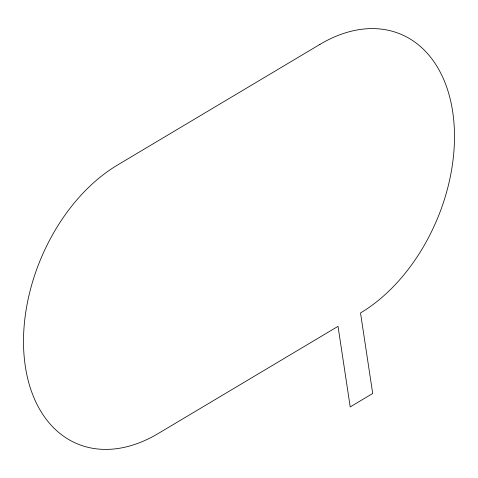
<?xml version="1.0" encoding="UTF-8"?>
<svg xmlns="http://www.w3.org/2000/svg" width="478" height="478" viewBox="0 0 478 478"><rect width="100%" height="100%" fill="white"/><g stroke="black" fill="none" stroke-linecap="round" stroke-linejoin="round"><path stroke-width="0.72" d="M319.907 44.406L117.48 165.053A156.647 105.082 -67.3 0 0 25.322 366.357A156.647 105.082 -67.3 0 0 158.093 433.594L338.03 326.349L350.213 406.909L372.703 393.508L360.52 312.947A156.647 105.082 -67.3 0 0 452.678 111.643A156.647 105.082 -67.3 0 0 319.907 44.406"/></g></svg>
